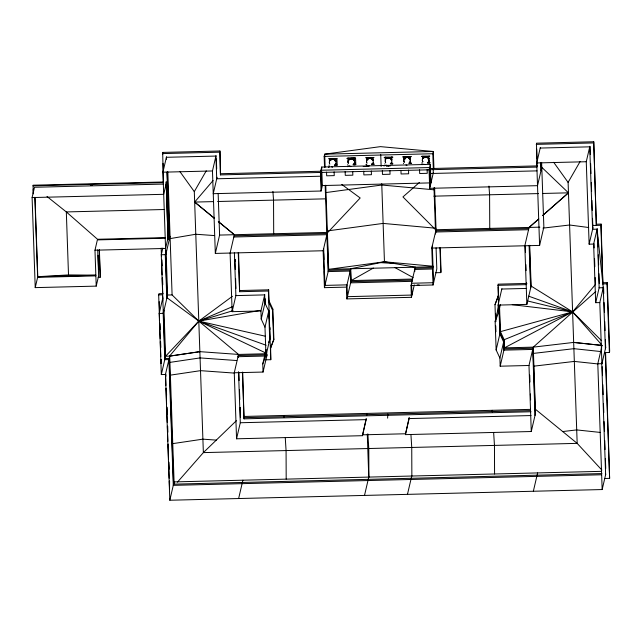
<?xml version="1.0" encoding="UTF-8"?>
<svg xmlns="http://www.w3.org/2000/svg" width="642" height="642" viewBox="0 0 642 642"><rect width="100%" height="100%" fill="white"/><g stroke="black" fill="none" stroke-linecap="round" stroke-linejoin="round"><path stroke-width="0.96" d="M162.731 296.596L162.731 300.584M329.836 164.143A3.354 3.29 12.3 0 1 330.911 159.617C332.203 157.892 334.739 159.096 335.525 160.709A3.354 3.29 12.3 0 1 335.638 163.999L335.132 164.689M335.967 161.15A3.362 3.29 13.1 0 0 335.044 159.697L333.439 159.224A3.354 3.29 12.4 0 0 330.903 159.617M348.397 160.051A3.354 3.29 13 0 1 349.585 158.815L351.246 158.333L352.041 158.767A3.354 3.29 12.4 0 0 349.505 159.16A3.354 3.29 12.3 0 0 348.437 163.686M352.94 158.726L352.041 158.767L352.94 158.726L354.127 160.243A3.354 3.29 12.3 0 1 354.24 163.541M353.622 159.352L352.907 158.847M354.625 162.394L353.782 164.007M366.999 159.593A3.354 3.29 13 0 1 368.187 158.357L369.848 157.868L370.643 158.301A3.354 3.29 12.4 0 0 368.107 158.694A3.354 3.29 12.3 0 0 367.039 163.22M373.171 160.227A3.362 3.29 13.1 0 0 372.248 158.775L370.715 157.964L372.729 159.786A3.354 3.29 12.3 0 1 372.841 163.076L371.734 163.975M372.224 158.895L371.509 158.389M385.601 159.128A3.354 3.29 13 0 1 386.789 157.892L388.45 157.41L389.245 157.844A3.354 3.29 12.4 0 0 386.709 158.237A3.354 3.29 12.3 0 0 385.641 162.763M391.772 159.77A3.362 3.29 13.1 0 0 390.85 158.317L390.135 157.812L391.331 159.328A3.354 3.29 12.3 0 1 391.443 162.619L390.336 163.509M390.826 158.438L390.111 157.932M406.185 157.089L405.311 157.78A3.354 3.29 12.4 0 1 407.847 157.386L407.895 157.162M423.913 157.314L425.654 156.496L426.448 156.921A3.354 3.29 12.4 0 0 423.913 157.314A3.354 3.29 12.3 0 0 422.845 161.84M428.976 158.855A3.362 3.29 13.1 0 0 428.053 157.394L426.521 156.584L428.535 158.405A3.354 3.29 12.3 0 1 428.647 161.696L428.142 162.394L429.033 160.556L428.142 162.394M428.029 157.515L427.315 157.009M353.734 164.232L353.132 164.432M389.317 157.499L390.135 157.812M33.224 193.828L33.087 185.201L163.18 181.991M97.72 249.874L98.619 275.819L96.22 286.123L35.23 287.624L32.1 197.567L34.499 187.263L163.1 184.085M35.23 287.624L37.629 277.328L34.845 197.271M96.22 286.123L94.976 250.195L97.375 239.891L164.986 238.222M98.178 277.312L100.176 277.256L100.321 276.638L99.382 249.69M163.397 182.408L162.667 152.419L219.933 150.998L220.447 174.897L429.065 169.809L430.333 164.352L321.69 167.04L320.422 172.497L321.064 191.019L213.256 193.683L217.068 177.272M265.339 353.766L238.527 354.432L199.855 351.655L169.713 356.133L165.451 374.471L161.319 374.567L159.2 313.473L163.325 313.368L161.286 254.754L165.788 254.641L162.924 172.184L166.519 156.744M166.093 184.013L163.694 194.309L32.1 197.567M161.286 254.754L162.859 247.997M167.971 238.15L165.58 248.446L94.976 250.195M169.127 235.959L169.4 234.771M165.788 254.641L170.058 236.304M159.529 319.772L158.662 294.887L158.943 293.699L163.068 293.603M159.2 313.473L162.787 298.032M163.325 313.368L167.594 295.031L166.037 250.324M161.319 374.567L165.588 356.23L163.983 310.158M327.404 232.412L323.143 250.749L215.327 253.413L212.462 170.965L216.057 155.525M220.447 174.897L219.933 150.998M215.327 253.413L219.596 235.076L218.144 193.354M605.759 474.109L602.164 489.549L169.817 500.238L174.086 481.901L601.442 471.34M218.336 221.53L234.37 234.715L230.101 253.052L232.139 311.667L260.933 310.961L264.753 294.55M232.139 311.667L235.959 295.264M239.883 290.537L268.677 289.823L268.404 291.011L239.61 291.717L238.567 252.515M366.253 419.282L362.433 435.693L236.553 438.799L234.266 372.769L238.527 354.432L198.795 321.112L166.679 297.495M234.266 372.769L263.051 372.055L262.771 363.902L265.973 355.668L264.986 327.171L261.214 319.106L265.483 300.777L265.419 298.963M236.553 438.799L240.373 422.396M264.986 327.171L268.805 310.768M531.014 411.755L244.024 418.849L242.716 372.103M272.561 310.255L272.834 309.075L269.062 301.01L268.789 302.189L272.561 310.255L273.604 340.276L270.402 348.518L273.877 339.096L272.834 309.075M262.771 363.902L266.141 349.433M265.973 355.668L270.017 338.302M263.051 372.055L267.096 354.681M273.604 340.276L273.877 339.096M265.828 359.817L270.788 359.697L270.603 345.348M238.631 498.537L242.901 480.2M324.547 167.442L324.162 156.431L324.692 154.16L380.449 146.633L433.334 151.48L433.928 168.501M321.064 191.019L322.412 185.225M433.342 266.269L384.454 261.792L350.741 268.773L346.471 287.11L324.427 287.656L328.688 269.319L325.767 185.201M414.307 284.936L411.426 297.318L346.881 298.915L351.15 280.578L350.741 268.773M362.433 435.693L366.221 418.432M433.326 168.766L432.804 153.743L433.334 151.48L324.692 154.16L325.141 167.177M433.318 168.469L433.173 173.444M542.506 193.475L568.467 192.833L542.466 215.68L568.467 192.841L541.792 167.329L537.523 185.666L429.707 188.331L433.302 172.891M411.426 297.318L411.016 285.513L415.286 267.184L384.454 261.792L328.688 269.319L433.35 266.735M364.512 495.423L368.773 477.086L367.288 434.297M387.792 414.122L387.624 418.151M411.016 285.513L433.069 284.976L431.785 248.069L436.054 229.732M433.069 284.976L436.809 268.902L436.078 247.876M435.79 272.73L440.805 272.601L441.078 271.422L440.243 247.483M595.824 291.484L533.245 347.145L535.54 413.183L531.271 431.52L405.399 434.626L409.187 417.364M405.399 434.626L409.219 418.223M407.469 494.364L411.739 476.027M498.529 306.162L498.08 284.157L526.873 283.443M494.99 304.757L498.473 295.336L494.99 304.757L495.584 321.77M602.244 345.444L573.667 342.419L533.245 347.145L528.984 365.483L500.19 366.197L499.901 358.043L496.138 349.978L495.142 321.49L498.353 313.248L498.064 305.102L501.883 288.691M430.052 169.721L536.993 167.081L536.479 143.182L593.746 141.762L596.33 225.398L593.746 141.762M495.142 321.49L498.513 307.012M498.353 313.248L500.367 304.565M431.785 248.069L539.601 245.405L536.736 162.948L540.323 147.508M496.138 349.978L500.399 331.649L499.516 306.098M499.901 358.043L504.171 339.706L500.399 331.649L572.6 311.876L595.439 284.462L595.198 277.505M500.19 366.197L504.452 347.86L504.171 339.706L572.6 311.876L601.289 340.461M539.601 245.405L543.862 227.067L541.615 162.394M498.064 305.102L526.857 304.388L531.127 286.051L529.706 245.316M597.229 228.624L593.633 244.064L589.131 244.177L586.266 161.728L589.862 146.28M592.743 224.315L592.47 225.494L600.832 225.286L601.113 224.106L596.458 224.218M589.131 244.177L592.951 227.774M533.35 491.25L537.619 472.921M603.392 287.143L599.805 302.583L595.672 302.687L599.267 287.247M603.143 282.729L607.276 282.624L607.003 283.804L602.87 283.908L601.113 224.106M602.164 489.549L597.798 363.781L601.835 346.415M597.798 363.781L601.923 363.685L605.743 347.274M604.628 478.491L609.627 478.362L605.254 352.594L609.386 352.49L609.659 351.31L607.276 282.624M609.627 478.362L605.567 352.41M354.288 163.317L354.601 162.514M410.094 161.936L410.407 161.134M428.696 161.471L429.008 160.677M268.645 342.355L269.712 339.61L268.725 311.113L264.953 303.048L264.673 294.895L235.879 295.609L234.394 252.884M177.457 482.134L203.362 452.602L194.301 191.613L206.259 170.828M601.891 470.088L577.174 443.365L568.106 182.376L580.071 161.583M336.962 158.534L335.71 158.614L336.954 158.486L337.186 165.122L335.935 165.155L337.186 165.122M355.564 158.076L354.304 158.109L355.564 158.076L355.788 164.657L354.545 164.737M332.227 158.887L336.047 158.486L329.338 158.654C327.372 159.376 331.023 157.306 329.346 160.516M347.948 160.059L347.892 158.413L354.649 158.028L347.94 158.197M373.026 157.884L366.542 157.731L374.013 157.491L372.906 157.651L373.283 160.259M391.628 157.418L385.144 157.274L391.797 157.33L391.885 159.794M428.832 156.504L422.348 156.359L429.819 156.11L428.712 156.271L429.089 158.879M335.204 164.352L335.718 163.654M410.126 161.816L408.938 163.052M409.54 162.851L410.045 162.161A3.354 3.29 12.3 0 0 409.933 158.871L407.847 157.386M213.072 180.538L194.662 202.078L214.516 218.408M236.384 420.695L203.362 452.61L577.174 443.365L535.404 409.251M419.378 182.48L402.943 196.925L435.645 229.74L539.874 227.164M529.088 227.461L538.742 218.97L529.088 227.428L524.819 245.766L526.857 304.388M423.287 157.635L423.961 157.089M368.155 158.47L367.481 159.015A3.354 3.29 13 0 0 366.67 160.508M386.315 158.365L386.757 158.012A3.354 3.29 13 0 1 389.301 157.619M232.412 296.283L198.795 321.112L165.588 356.23L169.713 356.133L174.151 483.867M373.805 164.023C371.854 164.352 375.345 164.561 373.965 164.031M373.347 268.059L351.15 280.578L412.71 279.053M335.822 158.799L336.079 161.174M354.424 158.341L354.681 160.717M410.487 159.336L410.11 156.728L411.305 156.608L403.746 156.817L405.736 157.073M232.452 306.667L198.795 321.112L169.536 356.133L199.855 351.655M233.094 310.648L198.795 321.112L172.096 294.927L167.819 171.735M329.025 165.163L329.097 165.5M366.55 159.601L366.903 157.796L365.755 157.731L373.195 157.788M347.627 164.697L347.699 165.042M366.229 164.24L365.884 164.464L366.783 164.553M384.831 163.782L384.903 164.127M422.388 159.047L422.709 156.415L421.561 156.351L429 156.407M403.433 163.325L403.505 163.662M260.443 310.375L198.795 321.112L265.515 352.859M170.138 238.607L195.778 234.242L214.621 235.59M169.929 362.385L200.071 357.915L236.762 360.539M170.379 375.137L200.521 370.659L234.234 373.082M172.754 443.63L202.896 439.152L216.29 440.115M422.187 162.835L421.714 162.988L422.107 163.204M326.024 192.552L381.781 185.024L434.666 189.863M327.356 230.935L383.113 223.408L435.998 228.247M542.963 228.119L569.582 225.005L588.706 227.517M533.462 353.405L573.884 348.678L601.297 351.599M533.903 366.149L574.325 361.422L597.822 363.926M562.705 431.552L576.701 429.915L600.206 432.419M35.021 197.648L37.774 276.702L68.509 274.92L95.835 275.169M162.394 153.599L219.66 152.178M536.198 144.362L593.465 142.941M540.195 148.061L589.733 146.833L592.598 229.29L597.1 229.178L603.263 287.696L605.39 348.791M324.162 156.431L432.804 153.743M329.29 158.871L335.991 158.71M347.892 158.413L354.593 158.245M385.152 159.144L385.096 157.499L391.797 157.33M403.754 158.678L403.698 157.033L410.398 156.865M335.927 164.986L334.362 165.114M373.13 164.071L371.566 164.2M427.363 162.819L429.281 162.771M334.546 165.331L336.223 165.291L336.167 163.646M353.148 164.874L354.825 164.834L354.737 162.362M371.75 164.416L373.427 164.368L373.371 162.723M390.352 163.951L392.96 163.79L391.748 163.822L391.973 162.266M408.954 163.493L410.631 163.453L410.575 161.808M427.556 163.036L430.196 162.819L429.771 162.651M363.203 166.535L366.06 166.463M386.564 165.957L390.376 165.861M162.924 172.184L212.462 170.965M536.736 162.948L586.266 161.728M220.728 173.717L321.674 171.221M430.325 168.541L537.266 165.901M320.535 176.229L216.715 178.789L215.929 156.07L166.39 157.298L166.463 159.288M430.188 173.517L536.993 170.876M32.943 185.827L163.036 182.609M90.474 185.265L92.464 185.217M213.634 201.604L194.662 202.078L214.516 218.392M217.622 201.508L325.325 198.843M433.815 196.163L538.518 193.579M164.416 209.501L66.319 211.932L47.002 196.508M219.596 235.076L327.813 232.404L360.186 197.985L341.761 184.447M234.113 235.807L327.155 233.503L328.439 270.41L350.492 269.865L350.901 281.661L412.509 280.145M435.798 230.815L528.831 228.528M165.13 237.604L97.52 239.273L66.319 211.932L68.509 274.92M233.84 236.994L326.882 234.683M435.525 231.995L528.559 229.708M37.774 276.702L95.762 275.274M37.629 277.328L95.618 275.891M415.029 268.268L433.069 267.818M432.796 268.998L414.756 269.447L414.82 271.414M412.228 281.324L350.62 282.841L350.211 271.044L328.158 271.59L325.173 185.466M417.18 285L419.162 284.952M497.807 285.337L526.601 284.623L526.528 282.624M158.662 294.887L162.795 294.782M167.297 295.039L172.096 294.927M501.803 289.036L526.625 288.427M603.263 287.696L599.138 287.801L597.1 229.178M533.245 347.145L504.452 347.86L572.6 311.876L601.586 344.698M265.082 354.865L238.278 355.524L238.343 357.53M237.997 356.703L266.791 355.997L266.663 352.37M243.631 416.465L530.501 409.371M244.305 417.669L530.292 410.599M366.333 419.627L240.293 422.741L238.519 371.718M408.97 418.576L531.054 415.559M362.401 434.835L405.367 433.775M601.899 473.579L173.557 484.164L169.191 358.397L165.058 358.501L163.389 310.423M601.626 474.767L173.284 485.352L168.91 359.576L164.785 359.68L163.148 312.606M379.085 262.522L394.26 263.509M411.169 163.108L411.594 163.285L410.398 163.405M355.363 164.488L355.788 164.657M573.667 342.419L602.06 345.444M512.268 304.685L572.6 311.876L531.119 286.051M423.76 158.133A2.456 2.407 13.1 0 1 424.691 157.29A2.456 2.407 12.2 0 1 425.927 157.025L427.147 157.394A2.456 2.407 13.1 0 1 428.294 159.537M388.723 157.94L389.357 158.052M368.885 158.67A2.456 2.407 12.2 0 1 370.121 158.405L371.341 158.775A2.456 2.407 13.1 0 1 372.424 160.291M429.217 163.012L429.145 160.524M265.411 336.239L198.795 321.112L266.101 345.236M527.893 301.034L572.6 311.876L528.567 296.139M425.927 157.025L427.147 157.394M370.121 158.397L371.341 158.775M407.919 157.041L409.452 157.86A3.362 3.29 13.1 0 1 410.374 159.312M407.959 157.595L408.545 157.86M333.551 159.433L334.137 159.697A2.456 2.407 13.1 0 1 335.22 161.206M394.862 267.521L413.087 277.553M334.305 159.304L335.02 159.81M218.336 221.554L234.378 234.747M553.685 162.298L568.106 182.4M179.88 171.542L194.301 191.637M428.583 158.181L428.944 158.967M409.981 158.646L410.342 159.425M391.379 159.104L391.74 159.89M372.777 159.561L373.138 160.348M354.175 160.018L354.536 160.805M335.573 160.484L335.935 161.27M488.955 186.076L489.589 194.783L489.758 228.408M272.906 191.42L273.54 200.127L273.701 233.744M492.237 410.318L492.366 412.268M493.658 432.74L494.46 445.412L494.573 473.973M410.944 434.786L411.747 447.458L411.859 476.019M367.858 433.896L368.789 448.517L368.893 477.078M283.852 415.47L283.973 417.42M285.273 437.892L286.075 450.564L286.188 479.125M607.003 283.804L609.386 352.49M603.576 287.52L603.785 293.522M604.098 302.543L604.443 312.558M604.756 321.57L605.069 330.582M605.382 339.602L605.663 347.611M600.832 225.286L602.87 283.908M597.686 236.938L598.031 246.873M598.304 254.826L598.649 264.761M598.962 273.701L599.307 283.636M601.538 347.715L601.602 349.713M602.196 366.678L602.509 375.666M602.814 384.646L603.167 394.629M603.48 403.609L603.785 412.597M604.098 421.577L604.451 431.56M604.756 440.54L605.069 449.528M605.382 458.508L605.727 468.491M599.805 302.583L601.923 363.685M601.747 362.866L605.631 474.663M594.027 243.727L594.171 247.908M594.54 258.63L594.821 266.679M593.633 244.064L595.672 302.687M590.046 146.649L590.319 154.618M590.632 163.574L590.977 173.533M591.29 182.497L591.603 191.452M591.916 200.416L592.261 210.375M592.534 218.336L592.871 228.111M541.021 162.683L541.262 169.6M540.716 162.875L540.989 170.78M536.68 149.105L537.025 158.983M529.417 245.421L530.87 287.143M535.284 414.275L532.996 348.245L504.203 348.951L503.914 340.806L500.15 332.741L499.227 306.21M529.112 245.605L530.597 288.33M535.011 415.454L532.716 349.425L503.922 350.139L503.641 341.985L499.869 333.92L499.019 309.356M525.244 245.605L525.485 252.611M525.902 264.616L526.111 270.619M529.738 375.105L529.979 382.038M530.396 393.931L530.605 399.87M528.984 365.483L531.271 431.52M498.176 286.95L498.529 297.045M495.616 313.585L495.889 321.594M495.72 325.775L495.929 331.778M439.939 247.668L440.805 272.601M434.586 187.528L436.135 232.187M433.992 187.793L435.597 233.993M430.333 164.352L430.983 182.874L322.332 185.562L321.859 171.912M430.236 186.076L429.594 167.554L320.944 170.242L321.594 188.756M432.307 245.806L433.591 282.713L411.538 283.258L411.947 295.063L347.41 296.66L347.001 284.855L324.948 285.401L323.664 248.494M429.065 169.809L429.707 188.331M427.123 169.608L427.251 173.324L419.675 173.517L419.547 169.793M422.468 161.511L422.412 159.866A3.354 3.29 12.6 0 0 422.556 160.717M415.286 267.184L415.35 269.15M408.521 170.066L408.649 173.789L401.073 173.974L400.945 170.258M389.919 170.523L390.047 174.247L382.471 174.431L382.343 170.716M380.722 154.545L381.139 166.406M381.741 183.684L384.454 261.792M371.317 170.989L371.445 174.704L363.87 174.897L363.741 171.173M352.715 171.446L352.843 175.162L345.276 175.354L345.139 171.639M346.471 287.11L346.881 298.915M334.113 171.904L334.241 175.627L326.674 175.812L326.537 172.096M321.69 167.04L321.762 168.99M323.664 253.534L323.873 259.52M324.29 271.486L324.427 275.482M323.143 250.749L324.427 287.656M268.677 289.823L269.094 301.772M269.897 327.508L269.969 329.474M268.404 291.011L270.788 359.697M269.03 310.913L269.303 318.777M269.608 327.621L269.953 337.443M265.13 299.148L265.226 301.868M260.933 310.961L261.214 319.106M238.254 252.699L239.61 291.717M242.411 372.296L244.024 418.849M235.237 259.553L235.301 261.543M240.373 407.518L240.445 409.524M234.948 259.657L235.293 269.592M235.598 278.532L235.943 288.467M238.864 372.537L239.145 380.537M239.458 389.542L239.803 399.549M240.084 407.55L240.429 417.557M216.338 158.847L216.683 168.718M167.217 172.048L169.528 238.567M166.912 172.233L169.255 239.755M162.667 152.419L162.739 154.401M163.052 163.341L163.397 173.276M165.548 253.582L167.064 297.302M165.275 254.77L166.792 298.482M161.896 259.817L162.105 265.78M162.514 277.705L162.755 284.655M165.869 374.27L165.941 376.268M166.358 388.241L166.599 395.231M167.016 407.205L167.257 414.194M167.674 426.176L167.883 432.162M168.3 444.144L168.541 451.125M168.918 462.104L169.167 469.093M169.584 481.075L169.552 489.244L169.271 481.251M161.174 248.085L161.447 256.03M161.583 260.01L162.105 274.912M162.209 277.89L162.755 293.787M165.564 374.455L165.941 385.433M166.045 388.426L166.599 404.396M166.703 407.389L167.225 422.364M167.361 426.352L167.883 441.327M167.987 444.32L168.509 459.295M168.613 462.288L169.167 478.258M165.451 374.471L169.817 500.238M159.216 301.668L159.529 310.624M159.978 323.568L160.187 329.539M160.596 341.488L160.805 347.458M161.222 359.408L161.054 363.573L160.909 359.592M159.633 322.757L160.187 338.687M160.291 341.672L160.805 356.607M99.237 250.316L100.176 277.256M98.074 255.235L98.555 269.207M33.224 189.205L33.368 193.202M329.523 163.132A3.354 3.29 13 0 1 330.277 159.93M330.959 159.385A3.354 3.29 13 0 1 331.762 159.039M329.795 160.508A3.354 3.29 13 0 1 330.309 159.81M328.415 167.321A4.141 4.061 12.8 0 1 329.402 166.888M331.537 166.84A4.141 4.061 12.8 0 1 332.548 167.217M330.75 160.428A2.456 2.407 13.1 0 1 331.681 159.585M354.199 159.906A3.362 3.29 13.1 0 1 354.569 160.693M348.125 162.675A3.354 3.29 13 0 1 348.879 159.473L349.561 158.927A3.354 3.29 13 0 1 352.097 158.542M347.635 166.655A4.021 3.94 12.9 0 1 350.717 166.655M347.683 166.455A4.021 3.94 12.7 0 1 350.757 166.455M348.004 166.43A4.141 4.061 12.8 0 1 350.139 166.374M349.352 159.97A2.456 2.407 13.1 0 1 350.283 159.128A2.456 2.407 12.2 0 1 350.885 158.919M353.228 159.641A2.456 2.407 13.1 0 1 353.822 160.749M366.726 162.209A3.354 3.29 13 0 1 366.582 161.367M368.965 158.117A3.354 3.29 13 0 1 370.699 158.076M367.248 165.933A4.021 3.94 12.9 0 1 368.299 165.925M366.285 165.997A4.021 3.94 12.7 0 1 369.359 165.997M366.606 165.973A4.141 4.061 12.8 0 1 368.741 165.917M367.689 160.083A2.456 2.407 13.1 0 1 368.364 159.031M386.155 165.845A4.141 4.061 12.8 0 1 387.23 165.957M385.69 162.538A3.354 3.29 13 0 1 385.328 161.752M385.272 160.051A3.354 3.29 13 0 1 385.577 159.248M383.98 166.053A4.021 3.94 12.7 0 1 384.887 165.54M385.898 165.267A4.021 3.94 12.7 0 1 386.949 165.267M387.961 165.532A4.021 3.94 12.7 0 1 388.875 166.045M387.343 165.459A4.141 4.061 12.8 0 1 388.354 165.837M386.965 158.574A2.456 2.407 13.1 0 1 387.487 158.213M389.943 158.317A2.456 2.407 13.1 0 1 391.026 159.826M388.089 157.996A2.456 2.407 12.2 0 1 388.723 157.94M404.243 162.306A3.354 3.29 12.3 0 1 405.319 157.78M404.291 162.081A3.354 3.29 13 0 1 404.685 158.093L405.359 157.555A3.354 3.29 13 0 1 406.169 157.202M404.203 158.67A3.354 3.29 13 0 1 405.391 157.434M405.945 165.002A4.141 4.061 12.8 0 1 406.956 165.379M404.789 159.786A2.456 2.407 13.1 0 1 404.893 159.16M405.158 158.59A2.456 2.407 13.1 0 1 406.089 157.747A2.456 2.407 12.2 0 1 406.691 157.539M409.034 158.261A2.456 2.407 13.1 0 1 409.692 159.994M422.893 161.615A3.354 3.29 13 0 1 422.388 159.986M422.468 159.128A3.354 3.29 13 0 1 426.505 156.704M423.054 164.553A4.021 3.94 12.9 0 1 424.105 164.553M422.091 164.617A4.021 3.94 12.7 0 1 425.164 164.617M422.412 164.593A4.141 4.061 12.8 0 1 424.547 164.537M166.182 181.911L168.027 239.627L166.182 181.911M348.301 158.261L347.057 158.333L348.301 158.261M385.505 157.338L384.261 157.418L385.505 157.338M404.107 156.881L402.855 156.913L404.107 156.881M391.54 157.138L392.768 157.154L391.54 157.138M352.153 158.967L351.519 158.863L352.739 159.24L352.153 158.967M366.686 415.374L366.566 413.424L366.63 415.414"/></g></svg>
